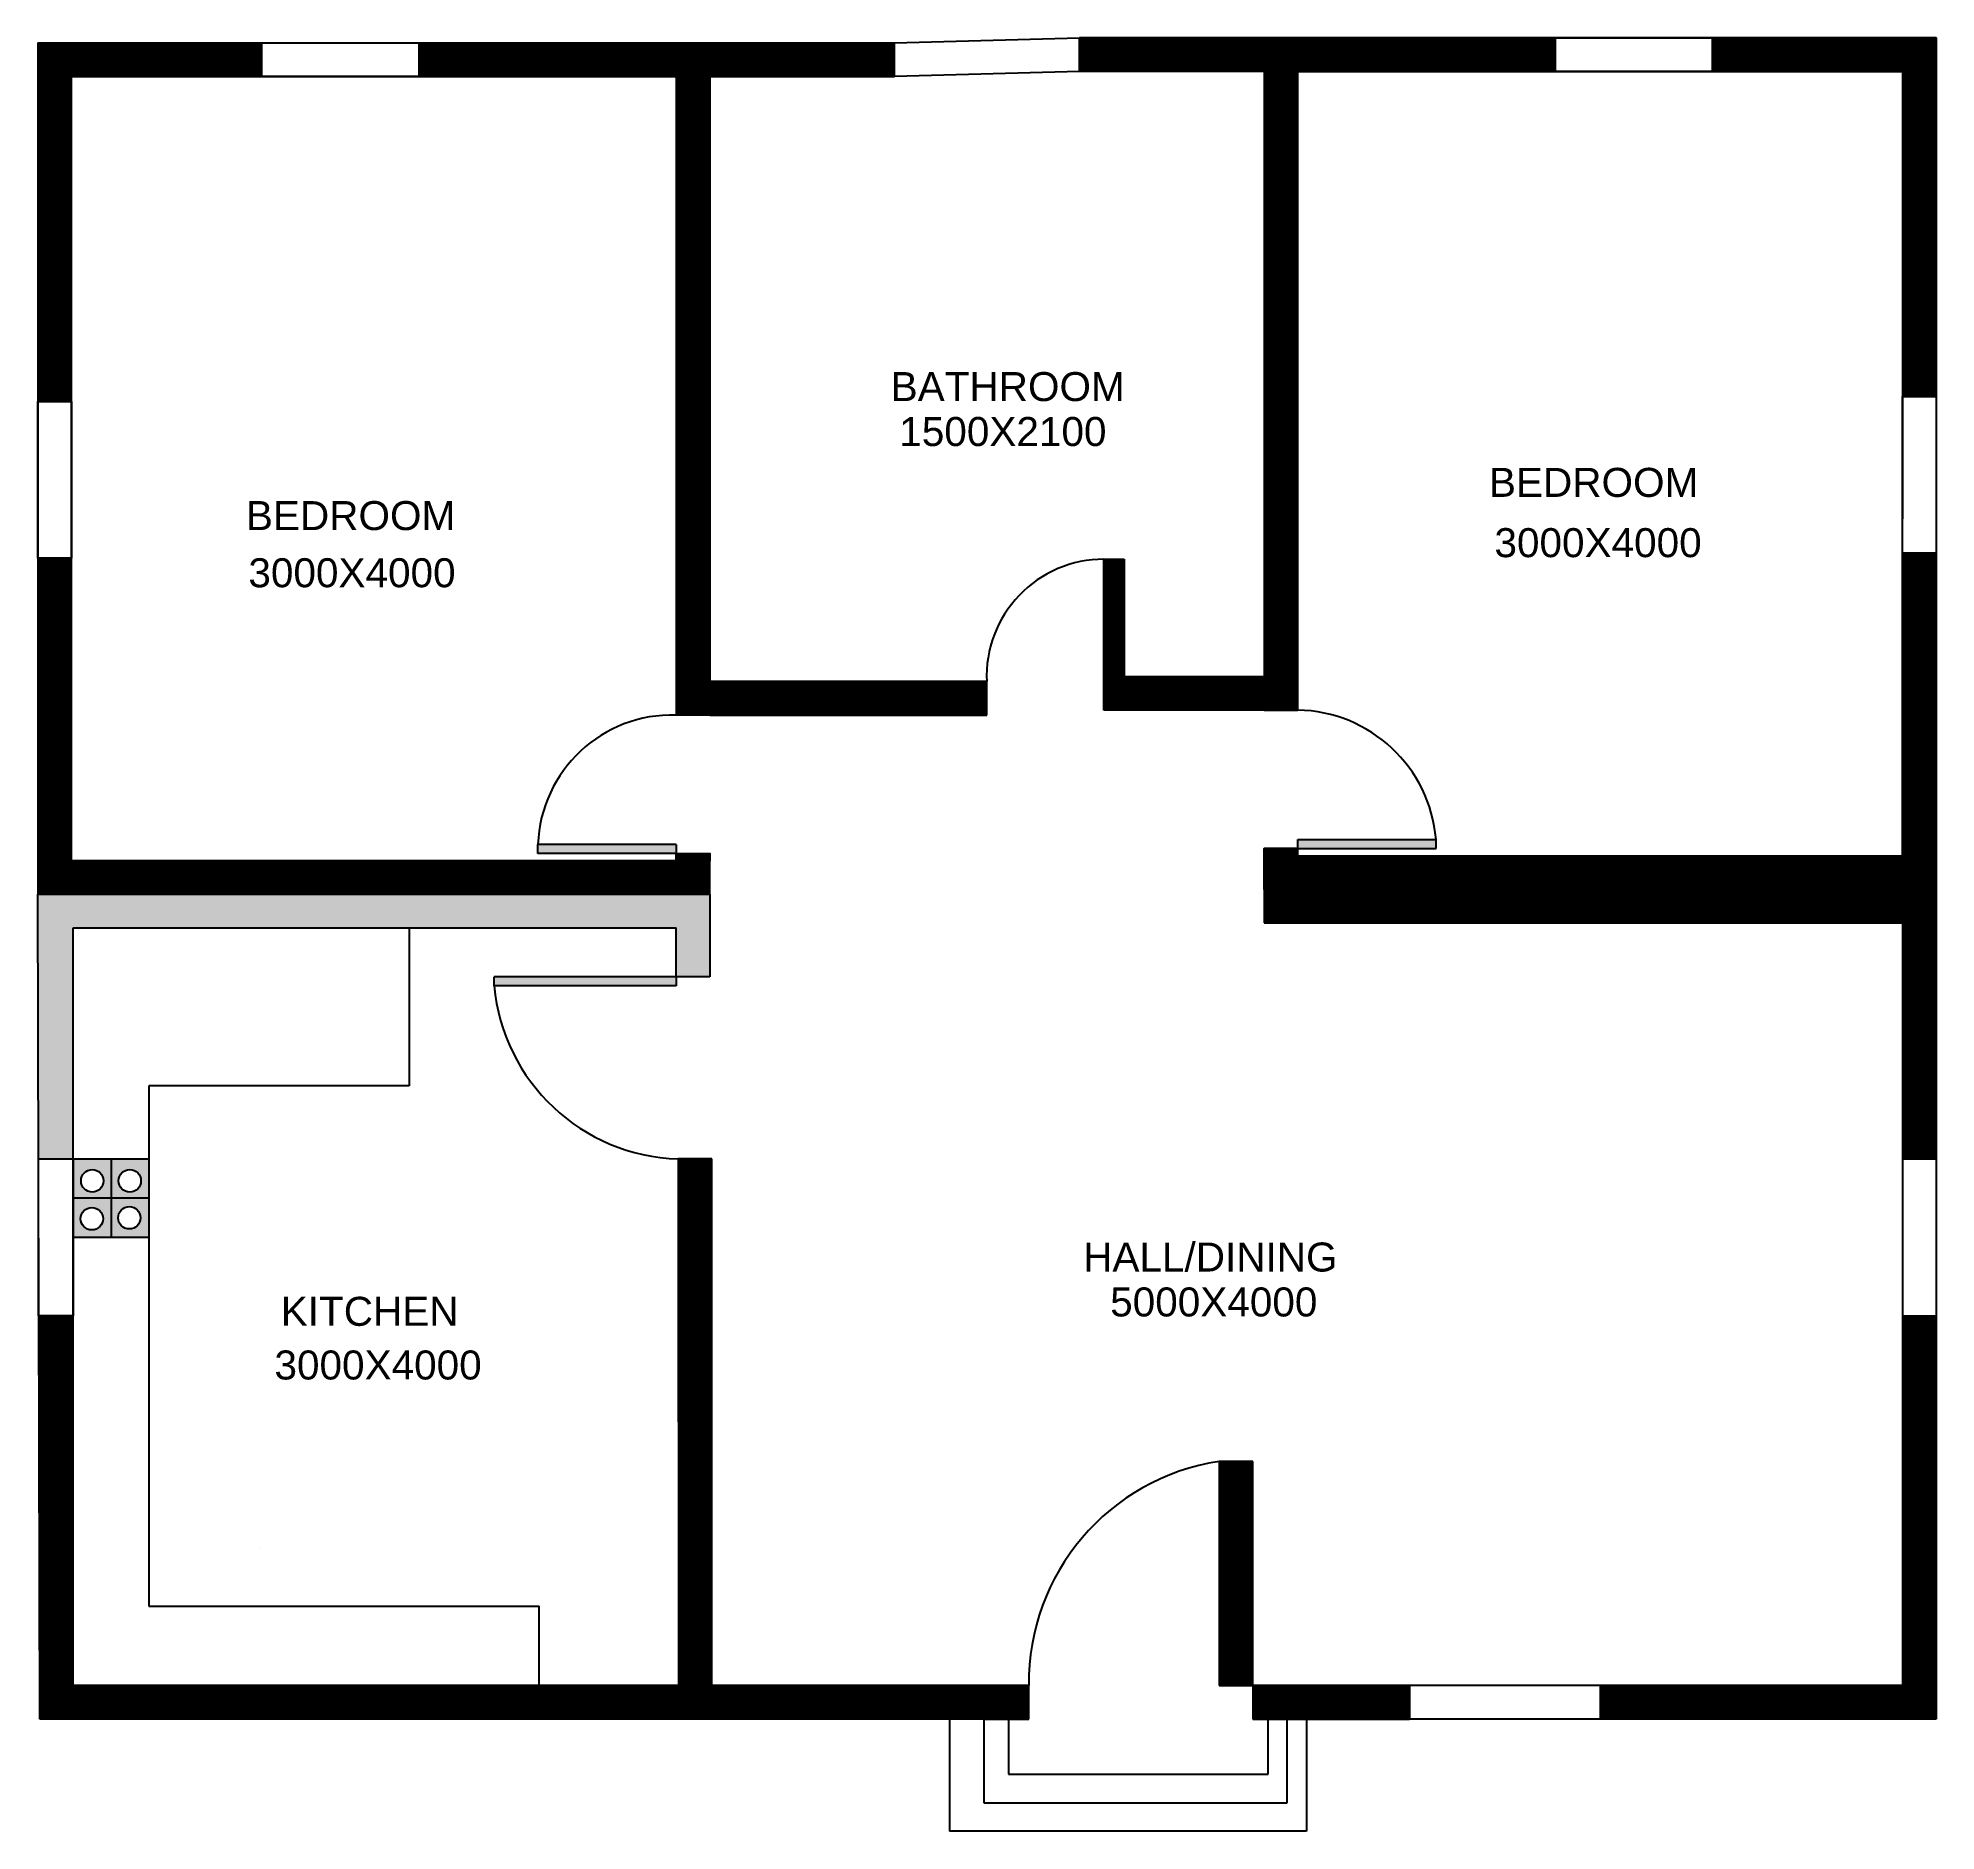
# Model space of a CAD drawing. Header units: millimetres. Extents: x 255 to 8729, y -6 to 7998.
import ezdxf

# ---------------------------------------------------------------- set-up
doc = ezdxf.new("R2010")
doc.units = ezdxf.units.MM
doc.styles.get("Standard").update_dxf_attribs({"font": 'arial.ttf'})

msp = doc.modelspace()

# ---------------------------------------------------------------- hatches: boundary and pattern name
h = msp.add_hatch()
h.set_pattern_fill('ANSI32', color=256)
h.paths.add_polyline_path([(404.6, 7825.5), (1254.6, 7825.5), (1254.6, 7975.5), (254.6, 7975.5), (254.6, 6375.5), (404.6, 6375.5)])
h.paths.add_polyline_path([(404.6, 5675.5), (254.6, 5675.5), (254.6, 4175.5), (404.6, 4175.5), (3254.6, 4175.5), (3254.6, 4325.5), (404.6, 4325.5)])
h.paths.add_polyline_path([(3254.6, 7825.5), (3104.6, 7825.5), (3104.6, 4975.5), (3254.6, 4975.5)])
h = msp.add_hatch()
h.set_pattern_fill('ANSI32', color=256)
h.paths.add_polyline_path([(4079.3, 7975.5), (3254.6, 7975.5), (1954.6, 7975.5), (1954.6, 7825.5), (3104.6, 7825.5), (4079.3, 7825.5)])
h.paths.add_polyline_path([(7028.8, 7997.9), (5728.8, 7997.9), (4904.1, 7997.9), (4904.1, 7847.9), (5878.8, 7847.9), (7028.8, 7847.9)])
h = msp.add_hatch()
h.set_pattern_fill('ANSI32', color=256)
h.paths.add_polyline_path([(8728.8, 7997.9), (7728.8, 7997.9), (7728.8, 7847.9), (8578.8, 7847.9), (8578.8, 6397.9), (8728.8, 6397.9)])
h.paths.add_polyline_path([(8728.8, 5697.9), (8578.8, 5697.9), (8578.8, 4347.9), (5728.8, 4347.9), (5728.8, 4197.9), (8728.8, 4197.9)])
h.paths.add_polyline_path([(5878.8, 7847.9), (5728.8, 7847.9), (5728.8, 4997.9), (5878.8, 4997.9)])
h = msp.add_hatch()
h.set_pattern_fill('ANSI32', color=256)
h.paths.add_polyline_path([(4490.4, 5125.5), (3254.6, 5125.5), (3254.6, 4975.5), (4490.4, 4975.5)])
h.paths.add_polyline_path([(5728.8, 5147.9), (5013.7, 5147.9), (5013.7, 4997.9), (5728.8, 4997.9)])
h.paths.add_polyline_path([(5104.8, 5671.2), (5013.7, 5671.2), (5013.7, 5147.9), (5104.8, 5147.9)])
h = msp.add_hatch(color=256)
h.dxf.hatch_style = 1
h.paths.add_polyline_path([(3104.6, 4398.4), (2486.9, 4398.4), (2486.9, 4357.7), (3104.6, 4357.7)])
h.paths.add_polyline_path([(6496.5, 4420.8), (5878.8, 4420.8), (5878.8, 4380.2), (6496.5, 4380.2)])
h = msp.add_hatch()
h.set_pattern_fill('ANSI32', color=256)
h.paths.add_polyline_path([(3254.6, 4357.7), (3104.6, 4357.7), (3104.6, 4325.5), (3254.6, 4325.5)])
h = msp.add_hatch()
h.set_pattern_fill('ANSI32', color=256)
h.paths.add_polyline_path([(5878.8, 4380.2), (5728.8, 4380.2), (5728.8, 4347.9), (5878.8, 4347.9)])
h = msp.add_hatch()
h.set_pattern_fill('ANGLE', color=256)
h.set_pattern_definition([(0, (0, 0), (0, 6.985), [5.08, -1.905]), (90, (0, 0), (-6.985, 4e-16), [5.08, -1.905])])
h.paths.add_polyline_path([(3254.6, 4175.5), (254.6, 4175.5), (257.1, 2994.3), (412.2, 2994.3), (412.2, 4025.5), (1912.2, 4025.5), (3104.6, 4025.5), (3104.6, 3807.7), (3254.6, 3807.7)])
h.paths.add_polyline_path([(3104.6, 3807.7), (2291.2, 3807.7), (2291.2, 3767.1), (3104.6, 3767.1)], flags=17)
h.paths.add_polyline_path([(749.5, 2994.3), (580.8, 2994.3), (580.8, 2819.3), (749.5, 2819.3)])
h.paths.add_polyline_path([(614.5, 2896.7, -1), (714.5, 2896.7, -1)], flags=16)
h.paths.add_polyline_path([(580.8, 2994.3), (412.2, 2994.3), (412.2, 2819.3), (580.8, 2819.3)])
h.paths.add_polyline_path([(447.1, 2896.7, -1), (547.1, 2896.7, -1)], flags=16)
h.paths.add_polyline_path([(580.8, 2819.3), (412.2, 2819.3), (412.2, 2644.3), (580.8, 2644.3)])
h.paths.add_polyline_path([(545.1, 2727.5, -1), (445.1, 2727.5, -1)], flags=16)
h.paths.add_polyline_path([(749.5, 2819.3), (580.8, 2819.3), (580.8, 2644.3), (749.5, 2644.3)])
h.paths.add_polyline_path([(712.4, 2731.6, -1), (612.4, 2731.6, -1)], flags=16)
h = msp.add_hatch()
h.set_pattern_fill('ANSI31', color=256)
h.paths.add_polyline_path([(412.2, 2294.3), (258.6, 2294.3), (262.5, 494.3), (3262.5, 494.3), (4678.3, 494.3), (4678.3, 644.3), (3262.5, 644.3), (3262.5, 2994.3), (3112.5, 2994.3), (3115, 644.3), (2491.6, 644.3), (412.2, 644.3)])
h.paths.add_polyline_path([(5678.3, 1644.3), (5528.3, 1644.3), (5528.3, 644.3), (5678.3, 644.3)])
h.paths.add_polyline_path([(6378.3, 644.3), (5678.3, 644.3), (5678.3, 494.3), (6378.3, 494.3)])
h.paths.add_polyline_path([(8728.8, 2294.3), (8578.8, 2294.3), (8578.8, 644.3), (7228.8, 644.3), (7228.8, 494.3), (8728.8, 494.3)])
h.paths.add_polyline_path([(8728.8, 4197.9), (5728.8, 4197.9), (5728.8, 4047.9), (8578.8, 4047.9), (8578.8, 2994.3), (8728.8, 2994.3)])

# ---------------------------------------------------------------- linework, layer by layer
for p, q in [((254.6, 7975.5), (3254.6, 7975.5)), ((254.6, 7975.5), (254.6, 4175.5)), ((3254.6, 7975.5), (4079.3, 7975.5)), ((4079.3, 7975.5), (4904.1, 7997.9)), ((4079.3, 7825.5), (4079.3, 7975.5)), ((5728.8, 7997.9), (4904.1, 7997.9)), ((4904.1, 7847.9), (4904.1, 7997.9)), ((4904.1, 7997.9), (4904.1, 7847.9)), ((8728.8, 7997.9), (5728.8, 7997.9)), ((8728.8, 7997.9), (8728.8, 4197.9)), ((404.6, 4325.5), (404.6, 7825.5)), ((404.6, 7825.5), (3104.6, 7825.5)), ((3104.6, 7825.5), (3104.6, 4975.5)), ((3104.6, 7825.5), (4079.3, 7825.5)), ((3254.6, 7825.5), (3254.6, 4975.5)), ((4904.1, 7847.9), (4079.3, 7825.5)), ((5878.8, 7847.9), (4904.1, 7847.9)), ((5728.8, 7847.9), (5728.8, 4997.9)), ((5878.8, 4997.9), (5878.8, 7847.9)), ((5878.8, 7847.9), (8578.8, 7847.9)), ((8578.8, 7847.9), (8578.8, 5852.2)), ((8578.8, 4347.9), (8578.8, 5852.2)), ((5013.7, 5147.9), (5013.7, 5671.2)), ((5013.7, 5671.2), (5104.8, 5671.2)), ((5104.8, 5671.2), (5104.8, 5147.9)), ((3254.6, 4975.5), (3254.6, 5125.5)), ((4490.4, 5125.5), (3254.6, 5125.5)), ((4490.4, 4975.5), (4490.4, 5125.5)), ((5013.7, 4997.9), (5013.7, 5147.9)), ((5013.7, 5147.9), (5728.8, 5147.9)), ((5728.8, 4997.9), (5728.8, 5147.9)), ((3254.6, 4975.5), (3104.6, 4975.5)), ((3254.6, 4975.5), (4490.4, 4975.5)), ((5728.8, 4997.9), (5013.7, 4997.9)), ((5728.8, 4997.9), (5878.8, 4997.9)), ((5878.8, 4380.2), (5878.8, 4420.8)), ((5878.8, 4420.8), (6496.5, 4420.8)), ((6496.5, 4380.2), (6496.5, 4420.8)), ((3254.6, 4325.5), (404.6, 4325.5)), ((2486.9, 4357.7), (2486.9, 4398.4)), ((3104.6, 4398.4), (2486.9, 4398.4)), ((3104.6, 4357.7), (2486.9, 4357.7)), ((3104.6, 4398.4), (3104.6, 4357.7)), ((3104.6, 4357.7), (3254.6, 4357.7)), ((3254.6, 4325.5), (3254.6, 4357.7)), ((3254.6, 4175.5), (3254.6, 4325.5)), ((5728.8, 4347.9), (5728.8, 4380.2)), ((5878.8, 4380.2), (5728.8, 4380.2)), ((5728.8, 4197.9), (5728.8, 4347.9)), ((5728.8, 4347.9), (8578.8, 4347.9)), ((5878.8, 4380.2), (6496.5, 4380.2)), ((254.6, 4175.5), (3254.6, 4175.5)), ((262.5, 494.3), (254.6, 4175.5)), ((3254.6, 4175.5), (3254.6, 3807.7)), ((5728.8, 4197.9), (8728.8, 4197.9)), ((5728.8, 4197.9), (5728.8, 4047.9)), ((8728.8, 4047.9), (8728.8, 4197.9)), ((8728.8, 4197.9), (8728.8, 494.3)), ((412.2, 644.3), (412.2, 4025.5)), ((412.2, 4025.5), (3104.6, 4025.5)), ((412.2, 4025.5), (1912.2, 4025.5)), ((1912.2, 4025.5), (1912.2, 3320.9)), ((3104.6, 3807.7), (3104.6, 4025.5)), ((5728.8, 4047.9), (8578.8, 4047.9)), ((8578.8, 4047.9), (8578.8, 644.3)), ((3104.6, 3807.7), (2291.2, 3807.7)), ((2291.2, 3767.1), (2291.2, 3807.7)), ((3104.6, 3767.1), (2291.2, 3767.1)), ((3254.6, 3807.7), (3104.6, 3807.7)), ((3104.6, 3807.7), (3104.6, 3767.1)), ((1912.2, 3320.9), (749.5, 3320.9)), ((749.5, 3320.9), (749.5, 998.1)), ((3262.5, 2994.3), (3112.5, 2994.3)), ((3112.5, 2994.3), (3115, 644.3)), ((3262.5, 644.3), (3262.5, 2994.3)), ((8578.8, 2994.3), (8728.8, 2994.3)), ((8578.8, 2294.3), (8728.8, 2294.3)), ((5678.3, 1644.3), (5528.3, 1644.3)), ((5528.3, 1644.3), (5528.3, 644.3)), ((5678.3, 644.3), (5678.3, 1644.3)), ((1248.3, 1261.5), (1248.3, 1261.5)), ((749.5, 998.1), (2491.6, 998.1)), ((2491.6, 644.3), (2491.6, 998.1)), ((3115, 644.3), (412.2, 644.3)), ((3115, 644.3), (2491.6, 644.3)), ((4678.3, 644.3), (3262.5, 644.3)), ((4678.3, 494.3), (4678.3, 644.3)), ((5528.3, 644.3), (5678.3, 644.3)), ((8578.8, 644.3), (5678.3, 644.3)), ((5678.3, 644.3), (5678.3, 494.3)), ((6378.3, 644.3), (6378.3, 494.3)), ((7228.8, 644.3), (7228.8, 494.3)), ((3262.5, 494.3), (262.5, 494.3)), ((262.5, 494.3), (262.5, 494.3)), ((262.5, 494.3), (262.5, 494.3)), ((4678.3, 494.3), (3262.5, 494.3)), ((4323.8, 494.3), (4323.8, -5.7)), ((4478.3, 494.3), (4678.3, 494.3)), ((4478.3, 494.3), (4478.3, 120)), ((4587.6, 494.3), (4587.6, 247.5)), ((8728.8, 494.3), (5678.3, 494.3)), ((5678.3, 494.3), (6378.3, 494.3)), ((5746.9, 247.5), (5746.9, 494.3)), ((5831.4, 120), (5831.4, 494.3)), ((5918.6, 494.3), (5918.6, -5.7)), ((6378.3, 494.3), (6378.3, 494.3)), ((8728.8, 494.3), (7228.8, 494.3)), ((7228.8, 494.3), (7228.8, 494.3)), ((4587.6, 247.5), (5746.9, 247.5)), ((4478.3, 120), (5831.4, 120)), ((5918.6, -5.7), (4323.8, -5.7))]:
    msp.add_line(p, q)
for points in [[(3104.6, 7825.5), (1254.6, 7825.5), (1254.6, 7975.5), (3104.6, 7975.5)], [(8728.8, 7847.9), (8728.8, 7997.9), (7028.8, 7997.9), (7028.8, 7847.9), (8578.8, 7847.9)], [(404.6, 4325.5), (404.6, 6375.5), (254.6, 6375.5), (254.6, 4175.5), (404.6, 4175.5)], [(412.2, 2994.3), (749.5, 2994.3), (749.5, 2644.3), (412.2, 2644.3)], [(412.2, 2994.3), (580.8, 2994.3), (580.8, 2644.3)], [(749.5, 2819.3), (412.2, 2819.3)]]:
    msp.add_lwpolyline(points)
for points in [[(1954.6, 7825.5), (1254.6, 7825.5), (1254.6, 7975.5), (1954.6, 7975.5)], [(7728.8, 7847.9), (7028.8, 7847.9), (7028.8, 7997.9), (7728.8, 7997.9)], [(404.6, 5675.5), (254.6, 5675.5), (254.6, 6375.5), (404.6, 6375.5)], [(8578.8, 6397.9), (8728.8, 6397.9), (8728.8, 5697.9), (8578.8, 5697.9)], [(3254.6, 4325.5), (3104.6, 4325.5), (3104.6, 4357.7), (3254.6, 4357.7)], [(5878.8, 4380.2), (5728.8, 4380.2), (5728.8, 4347.9), (5878.8, 4347.9)], [(412.2, 2294.3), (257.1, 2294.3), (257.1, 2994.3), (412.2, 2994.3)]]:
    msp.add_lwpolyline(points, close=True)
for centre in [(497.1, 2896.7), (497.1, 2896.7), (664.5, 2896.7), (664.5, 2896.7), (495.1, 2727.5), (495.1, 2727.5), (662.4, 2731.6), (662.4, 2731.6)]:
    msp.add_circle(centre, 50)
for centre, radius, start, end in [((5013.7, 5147.4), 523.8, 90.00238, 182.39759), ((3086, 4376.2), 599.5, 88.22581, 177.88216), ((5868.3, 4367.5), 630.5, 4.85148, 89.04091), ((3138.9, 3845.2), 851.3, 185.26472, 268.22409), ((5678.2, 655.6), 1000, 98.62322, 180.6477)]:
    msp.add_arc(centre, radius, start, end)

# ---------------------------------------------------------------- texts
for s, height, p in [('BATHROOM', 129.47, (4061.7, 6377.1)), ('1500X2100', 129.47, (4100, 6176.5)), ('BEDROOM', 129.47, (6732.9, 5949.5)), ('BEDROOM', 129.47, (1183.1, 5801.3)), ('3000X4000', 129.47, (6757.2, 5680.4)), ('3000X4000', 129.47, (1194, 5546.1)), ('HALL/DINING', 129.467, (4921.1, 2491.7)), ('KITCHEN', 129.47, (1338.5, 2249.4)), ('5000X4000', 129.47, (5041.6, 2291.2)), ('3000X4000', 129.47, (1310.4, 2009.8))]:
    msp.add_text(s, height=height).set_placement(p)

doc.saveas('drawing.dxf')
